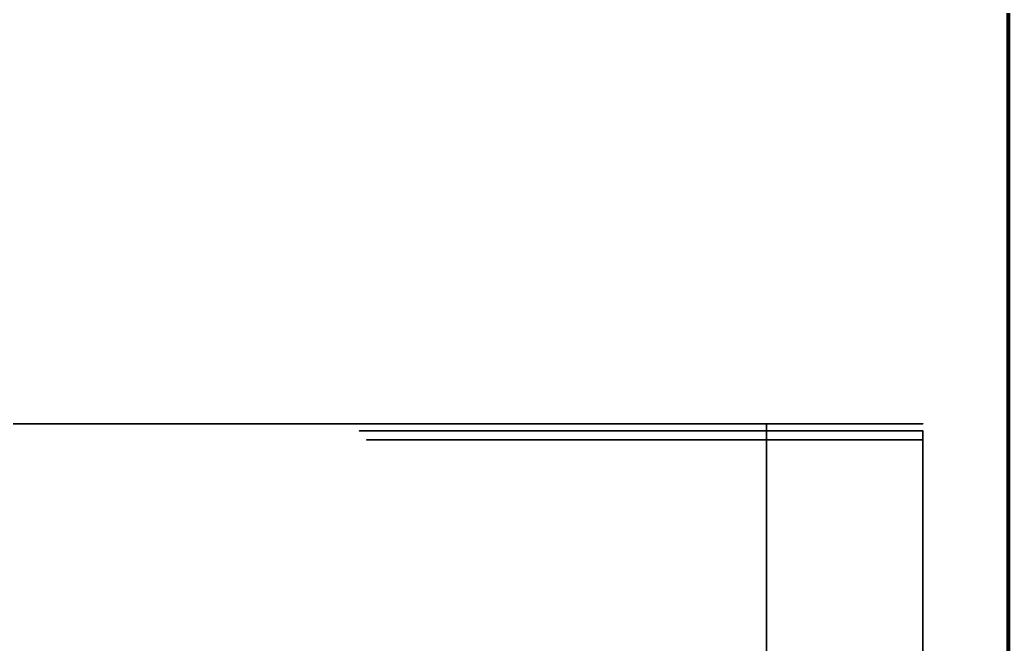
# Model space of a CAD drawing. Header units: inches. Extents: x -11 to 1110, y -7 to 455.
# Drawn here: x 109.7 to 187.6, y 61.5 to 110.6 of the extents above; entities that cross this region are included whole.
import ezdxf

# ---------------------------------------------------------------- set-up
doc = ezdxf.new("R2010")
doc.units = ezdxf.units.IN
for name, color, linetype in [('Board_outline', 216, 'Continuous'), ('Bottom Layer', 5, 'Continuous'), ('Mechanical 1', 6, 'Continuous')]:
    doc.layers.add(name, color=color, linetype=linetype)

msp = doc.modelspace()

# ---------------------------------------------------------------- linework, layer by layer
at = {"layer": 'Board_outline'}
for points in [[(40.41, 78.796, 0.127, 0.127, 0), (168.41, 78.796, 0.127, 0.127, 0)], [(168.41, 78.796, 0.127, 0.127, 0), (168.41, 16.796, 0.127, 0.127, 0)]]:
    msp.add_lwpolyline(points, format="xyseb", dxfattribs=at)
msp.add_lwpolyline([(168.379, 78.796, 0.0635, 0.0635, 1), (168.442, 78.796, 0.0635, 0.0635, 1)], format="xyseb", close=True, dxfattribs=at)
msp.add_lwpolyline([(168.379, 78.796, 0.0635, 0.0635, 1), (168.442, 78.796, 0.0635, 0.0635, 1)], format="xyseb", close=True, dxfattribs=at)
at = {"layer": 'Bottom Layer'}
msp.add_lwpolyline([(187.427, 50.571, 0.305, 0.305, 0), (187.427, 150.241, 0.305, 0.305, 0)], format="xyseb", dxfattribs=at)
at = {"layer": 'Mechanical 1'}
for points in [[(136.41, 78.796, 0.127, 0.127, 0), (180.7, 78.796, 0.127, 0.127, 0)], [(136.41, 78.236, 0.127, 0.127, 0), (180.7, 78.236, 0.127, 0.127, 0)], [(180.7, 58.046, 0.127, 0.127, 0), (180.7, 78.236, 0.127, 0.127, 0)], [(136.98, 77.526, 0.127, 0.127, 0), (180.7, 77.526, 0.127, 0.127, 0)]]:
    msp.add_lwpolyline(points, format="xyseb", dxfattribs=at)
for points in [[(136.379, 78.796, 0.0635, 0.0635, 1), (136.442, 78.796, 0.0635, 0.0635, 1)], [(180.669, 78.796, 0.0635, 0.0635, 1), (180.732, 78.796, 0.0635, 0.0635, 1)], [(136.379, 78.236, 0.0635, 0.0635, 1), (136.442, 78.236, 0.0635, 0.0635, 1)], [(180.669, 78.236, 0.0635, 0.0635, 1), (180.732, 78.236, 0.0635, 0.0635, 1)], [(180.669, 78.236, 0.0635, 0.0635, 1), (180.732, 78.236, 0.0635, 0.0635, 1)], [(136.949, 77.526, 0.0635, 0.0635, 1), (137.012, 77.526, 0.0635, 0.0635, 1)], [(180.669, 77.526, 0.0635, 0.0635, 1), (180.732, 77.526, 0.0635, 0.0635, 1)]]:
    msp.add_lwpolyline(points, format="xyseb", close=True, dxfattribs=at)

doc.saveas('drawing.dxf')
